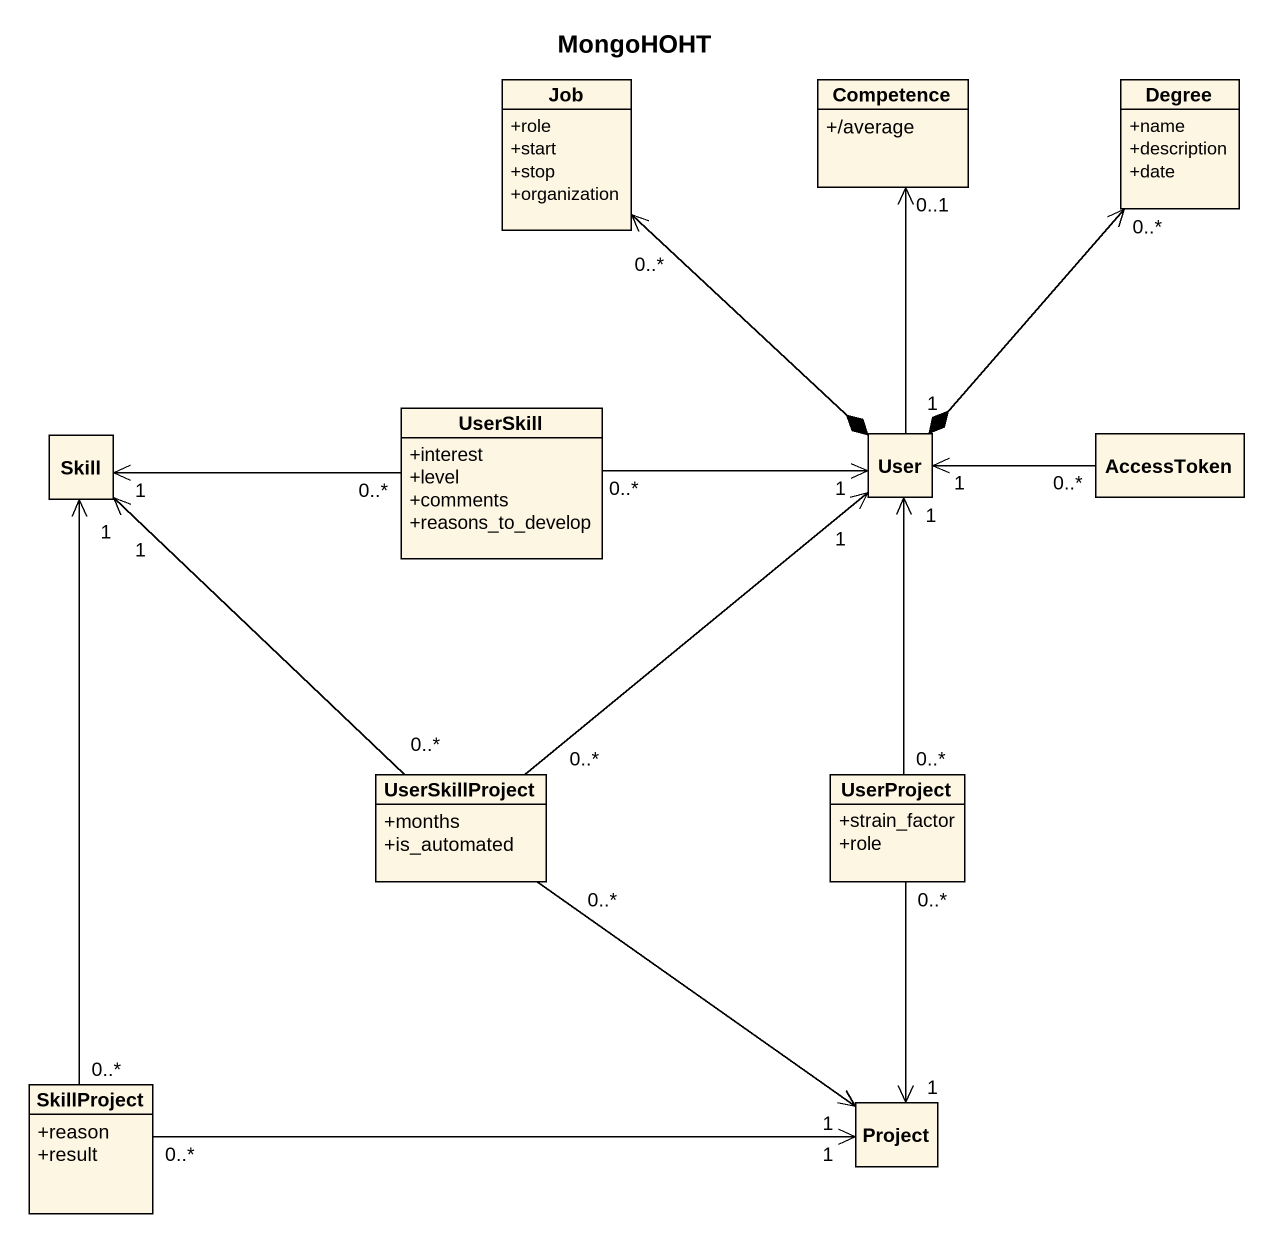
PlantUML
@startuml
title MongoHOHT
hide circle
hide empty members
skinparam classAttributeIconSize 0
class Job {
  +role
  +start
  +stop
  +organization
}
class Competence {
  +/average
}
class Degree {
  +name
  +description
  +date
}
class Skill
class UserSkill {
  +interest
  +level
  +comments
  +reasons_to_develop
}
class User
class AccessToken
class UserSkillProject {
  +months
  +is_automated
}
class UserProject {
  +strain_factor
  +role
}
class SkillProject {
  +reason
  +result
}
class Project
UserSkill "0..*" -left-> "1" Skill
UserSkill "0..*" -right-> "1" User
User *-up-> "0..*" Job
User "1" -up-> "0..1" Competence
User *-up-> "0..*" Degree
AccessToken "0..*" -left-> "1" User
UserSkillProject "0..*" -up-> "1" Skill
UserSkillProject "0..*" -up-> "1" User
UserSkillProject "0..*" --> "1" Project
UserProject "0..*" -up-> "1" User
UserProject "0..*" --> "1" Project
SkillProject "0..*" -up-> "1" Skill
SkillProject "0..*" -right-> "1" Project
@enduml
